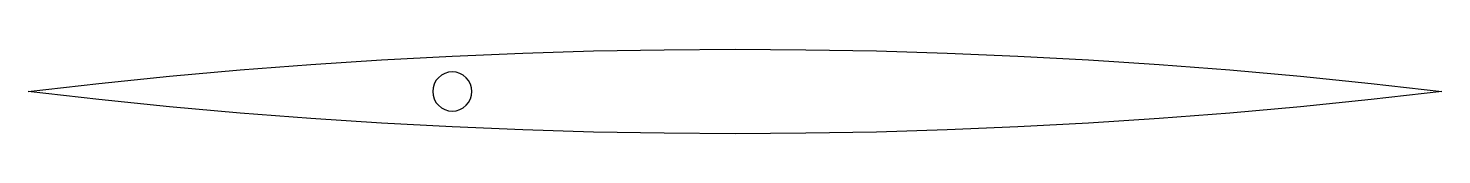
# Model space of a CAD drawing. Header units: metres. Extents: x 0 to 90, y -2.7 to 2.7.
import ezdxf

# ---------------------------------------------------------------- set-up
doc = ezdxf.new("R2010")
doc.units = ezdxf.units.M

msp = doc.modelspace()

# ---------------------------------------------------------------- linework, layer by layer
for points in [[(0, 0), (4.5, 0.513), (9, 0.972), (13.5, 1.377), (18, 1.728), (22.5, 2.025), (27, 2.268), (31.5, 2.457), (36, 2.592), (40.5, 2.673), (45, 2.7), (49.5, 2.673), (54, 2.592), (58.5, 2.457), (63, 2.268), (67.5, 2.025), (72, 1.728), (76.5, 1.377), (81, 0.972), (85.5, 0.513), (90, 0), (90, 0), (85.5, -0.513), (81, -0.972), (76.5, -1.377), (72, -1.728), (67.5, -2.025), (63, -2.268), (58.5, -2.457), (54, -2.592), (49.5, -2.673), (45, -2.7), (40.5, -2.673), (36, -2.592), (31.5, -2.457), (27, -2.268), (22.5, -2.025), (18, -1.728), (13.5, -1.377), (9, -0.972), (4.5, -0.513), (0, 0)], [(28.25, 0), (28.226, 0.244), (28.155, 0.478), (28.039, 0.694), (27.884, 0.884), (27.694, 1.039), (27.478, 1.155), (27.244, 1.226), (27, 1.25), (26.756, 1.226), (26.522, 1.155), (26.306, 1.039), (26.116, 0.884), (25.961, 0.694), (25.845, 0.478), (25.774, 0.244), (25.75, 0), (25.774, -0.244), (25.845, -0.478), (25.961, -0.694), (26.116, -0.884), (26.306, -1.039), (26.522, -1.155), (26.756, -1.226), (27, -1.25), (27.244, -1.226), (27.478, -1.155), (27.694, -1.039), (27.884, -0.884), (28.039, -0.694), (28.155, -0.478), (28.226, -0.244)]]:
    msp.add_lwpolyline(points, close=True)

doc.saveas('drawing.dxf')
